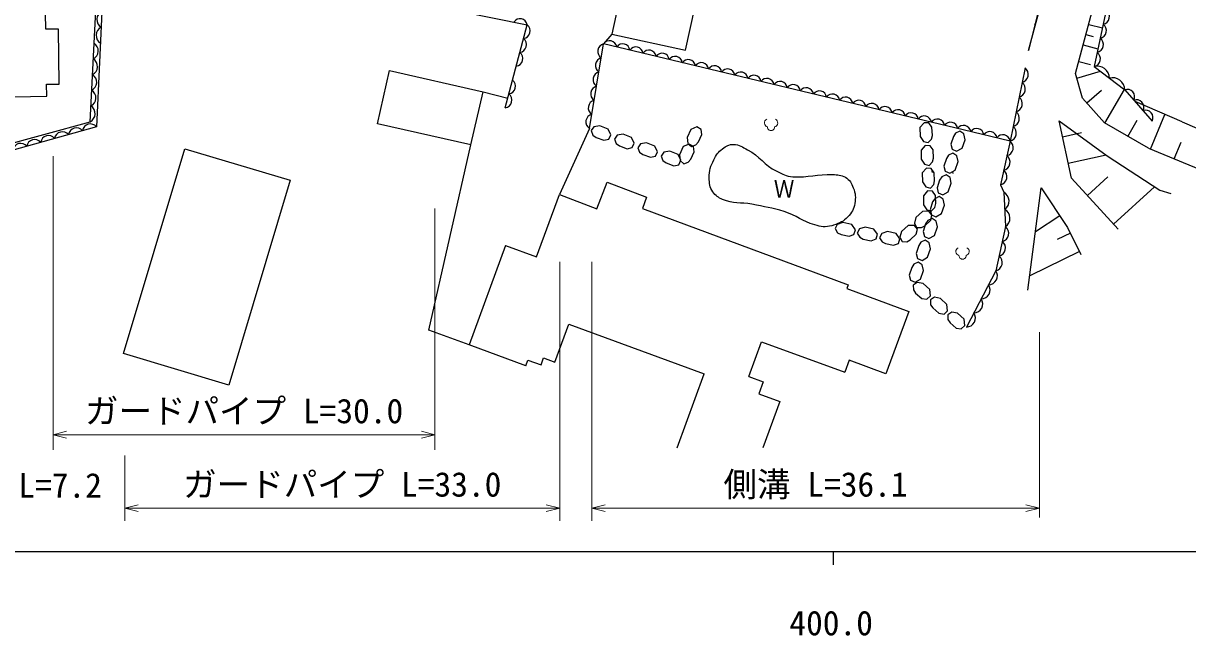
# Model space of a CAD drawing. Units: millimetres, scale not verified. Extents: x 40000 to 679996, y 20000 to 379998.
# Drawn here: x 407607 to 494429, y 198714 to 244356 of the extents above; entities that cross this region are included whole.
import ezdxf
from ezdxf.enums import TextEntityAlignment as Align

# ---------------------------------------------------------------- set-up
doc = ezdxf.new("R2010")
doc.units = ezdxf.units.MM
doc.header["$LTSCALE"] = 999.995
for name, color, linetype, lineweight in [('M-BGD', 7, 'Continuous', 25), ('M-STR-HTXT', 7, 'Continuous', 13), ('M-TTL-BAND', 7, 'Continuous', 25)]:
    doc.layers.add(name, color=color, linetype=linetype, lineweight=lineweight)
doc.styles.add('ＭＳ ゴシック', font='')
doc.styles.get('ＭＳ ゴシック').set_extended_font_data('MS Gothic')

msp = doc.modelspace()

# ---------------------------------------------------------------- linework, layer by layer
at = {"layer": 'M-BGD'}
for p, q in [((482569.2, 242339.4), (486070.9, 255556)), ((486070.9, 240609), (489668.1, 254161.8)), ((412584.3, 237023.7), (413410.6, 253277.3)), ((489932.7, 252690.5), (487449.3, 241133.2)), ((413725.8, 250629.1), (413065.3, 236637.9)), ((413725.8, 250629.1), (445175.2, 244244.4)), ((409280.3, 243914), (409211.2, 248763.5)), ((452176.3, 246713.8), (451488.9, 243541.4)), ((456994.6, 242348.5), (457682, 245520.9)), ((483367, 245644.4), (482569.2, 242339.4)), ((443547.2, 238063.3), (445175.2, 244244.4)), ((487044.9, 244278.5), (488066.8, 244007.2)), ((410230.2, 243927.6), (409280.3, 243914)), ((410288.7, 239828), (410230.2, 243927.6)), ((451488.9, 243541.4), (450879.2, 242821.6)), ((451488.9, 243541.4), (456994.6, 242348.5)), ((486841.3, 243511.7), (487389, 243366.3)), ((449818.5, 236522), (450879.2, 242821.6)), ((477696.5, 236410.7), (450879.2, 242821.6)), ((486637.8, 242745), (487733.2, 242454.2)), ((486310.3, 241510.8), (487191.8, 241276.8)), ((434016.9, 236874.4), (434918.7, 240842.4)), ((434918.7, 240842.4), (441888, 239258.5)), ((482298.3, 241034.6), (481181, 235577.6)), ((486589.7, 238782.9), (486070.9, 240609)), ((486164.9, 240278.2), (487919.6, 240776.7)), ((487449.3, 241133.2), (489732.7, 239402.3)), ((409338.8, 239814.5), (410288.7, 239828)), ((409351.7, 238914.6), (409338.8, 239814.5)), ((402502.4, 238816.9), (409351.7, 238914.6)), ((440986.2, 235290.5), (441888, 239258.5)), ((441888, 239258.5), (443733.9, 238772.3)), ((488221.1, 236925.8), (486589.7, 238782.9)), ((486905.8, 238423.1), (487997, 239381.6)), ((488256.1, 236905.6), (489705.1, 239423.3)), ((489732.7, 239402.3), (491781.8, 237074.2)), ((494018.5, 237022.5), (490501.1, 238529.4)), ((484848.3, 237082.1), (488435.5, 234471.4)), ((485764.9, 232826), (484848.3, 237082.1)), ((489954.8, 235928), (490653, 237141.3)), ((491663.9, 234971.9), (492724.9, 237562.9)), ((393696, 231802.1), (412584.3, 237023.7)), ((413065.3, 236637.9), (393699.1, 231260.6)), ((440986.2, 235290.5), (434016.9, 236874.4)), ((449818.5, 236522), (447598.7, 231590.3)), ((450155.7, 236645.4), (449944.5, 236354.6)), ((449944.5, 236354.6), (450081.9, 236025.1)), ((450593, 236722.2), (450155.7, 236645.4)), ((451215.4, 236472.8), (450593, 236722.2)), ((451427.6, 236050.6), (451215.4, 236472.8)), ((457387.5, 236450.1), (457097.5, 235845.6)), ((457822.8, 236633.8), (457387.5, 236450.1)), ((458139, 236449.5), (457822.8, 236633.8)), ((458193.2, 236070.9), (458139, 236449.5)), ((474772.6, 236948.2), (474466.7, 236588.1)), ((474466.7, 236588.1), (474479.8, 235917.8)), ((475138, 236925.9), (474772.6, 236948.2)), ((475356.8, 236612.2), (475138, 236925.9)), ((475387.2, 236004), (475356.8, 236612.2)), ((477116.9, 236161), (476955.2, 235917.2)), ((477440.2, 236312.4), (477116.9, 236161)), ((477739.8, 236113.8), (477440.2, 236312.4)), ((481181, 235577.6), (477696.5, 236410.7)), ((485101.9, 235904.5), (486509.1, 236207.5)), ((491498.3, 235039.8), (488221.1, 236925.8)), ((494018.5, 237022.5), (498309.6, 235135.7)), ((437847.5, 221480.7), (440986.2, 235290.5)), ((450081.9, 236025.1), (450318.4, 235853.1)), ((450318.4, 235853.1), (450890.3, 235643.8)), ((450890.3, 235643.8), (451264.6, 235722.9)), ((451264.6, 235722.9), (451427.6, 236050.6)), ((451893, 236010.2), (451681.7, 235719.4)), ((451681.7, 235719.4), (451819.1, 235389.9)), ((451819.1, 235389.9), (452055.7, 235217.9)), ((452330.3, 236087), (451893, 236010.2)), ((452952.7, 235837.6), (452330.3, 236087)), ((453164.8, 235415.4), (452952.7, 235837.6)), ((453001.9, 235087.7), (453164.8, 235415.4)), ((453630.3, 235375), (453419, 235084.2)), ((454067.6, 235451.9), (453630.3, 235375)), ((454690, 235202.5), (454067.6, 235451.9)), ((457254.7, 235350.5), (456819.4, 235166.7)), ((457097.5, 235845.6), (457145.2, 235404.1)), ((457145.2, 235404.1), (457421.4, 235174.1)), ((457570.9, 235166.1), (457254.7, 235350.5)), ((457421.4, 235174.1), (457759.2, 235289.4)), ((457759.2, 235289.4), (457946.5, 235514)), ((457946.5, 235514), (458193.2, 236070.9)), ((474479.8, 235917.8), (474721.1, 235545.1)), ((474721.1, 235545.1), (475071.3, 235464)), ((475071.3, 235464), (475321.1, 235719)), ((475321.1, 235719), (475387.2, 236004)), ((476955.2, 235917.2), (476770.6, 235336.9)), ((476770.6, 235336.9), (476865.7, 234966.4)), ((477612.8, 235047.7), (477835.3, 235680.2)), ((477835.3, 235680.2), (477739.8, 236113.8)), ((493425, 234250.7), (493940.2, 235508.7)), ((415080.4, 219737), (419646, 235010.2)), ((419646, 235010.2), (427502.4, 232661.7)), ((452055.7, 235217.9), (452627.6, 235008.6)), ((452627.6, 235008.6), (453001.9, 235087.7)), ((453419, 235084.2), (453556.4, 234754.7)), ((453556.4, 234754.7), (453793, 234582.7)), ((453793, 234582.7), (454364.9, 234373.5)), ((454364.9, 234373.5), (454739.2, 234452.6)), ((454902.1, 234780.3), (454690, 235202.5)), ((454739.2, 234452.6), (454902.1, 234780.3)), ((455367.6, 234739.9), (455156.3, 234449)), ((455156.3, 234449), (455293.7, 234119.5)), ((455804.9, 234816.7), (455367.6, 234739.9)), ((456427.3, 234567.3), (455804.9, 234816.7)), ((456639.4, 234145.1), (456427.3, 234567.3)), ((456819.4, 235166.7), (456529.3, 234562.2)), ((456529.3, 234562.2), (456577, 234120.8)), ((457378.4, 234230.7), (457625, 234787.5)), ((457625, 234787.5), (457570.9, 235166.1)), ((474857.8, 235253.6), (474551.8, 234893.6)), ((474551.8, 234893.6), (474564.9, 234223.2)), ((475223.1, 235231.4), (474857.8, 235253.6)), ((475441.9, 234917.6), (475223.1, 235231.4)), ((475472.4, 234309.4), (475441.9, 234917.6)), ((476600.4, 234535.3), (476438.7, 234291.6)), ((476923.7, 234686.7), (476600.4, 234535.3)), ((476865.7, 234966.4), (477200.1, 234817.6)), ((477223.3, 234488.2), (476923.7, 234686.7)), ((477200.1, 234817.6), (477612.8, 235047.7)), ((477318.8, 234054.5), (477223.3, 234488.2)), ((485526.2, 233934.4), (488340.6, 234540.5)), ((488435.5, 234471.4), (492347, 231911.1)), ((491498.3, 235039.8), (495648.9, 233340)), ((455293.7, 234119.5), (455530.3, 233947.5)), ((455530.3, 233947.5), (456102.2, 233738.3)), ((456102.2, 233738.3), (456476.5, 233817.4)), ((456476.5, 233817.4), (456639.4, 234145.1)), ((456577, 234120.8), (456853.2, 233890.7)), ((456853.2, 233890.7), (457191.1, 234006)), ((457191.1, 234006), (457378.4, 234230.7)), ((474564.9, 234223.2), (474806.3, 233850.5)), ((474942.9, 233559.1), (474637, 233199)), ((474806.3, 233850.5), (475156.4, 233769.4)), ((475308.3, 233536.8), (474942.9, 233559.1)), ((475156.4, 233769.4), (475406.2, 234024.5)), ((475406.2, 234024.5), (475472.4, 234309.4)), ((476438.7, 234291.6), (476254.2, 233711.2)), ((476254.2, 233711.2), (476349.3, 233340.7)), ((477096.4, 233422), (477318.8, 234054.5)), ((474637, 233199), (474650.1, 232528.7)), ((475527.1, 233223.1), (475308.3, 233536.8)), ((475389.7, 233232.6), (475379.7, 233364.2)), ((475557.5, 232614.9), (475527.1, 233223.1)), ((476084, 232909.7), (475922.2, 232666)), ((476407.3, 233061.1), (476084, 232909.7)), ((476349.3, 233340.7), (476683.7, 233192)), ((476706.9, 232862.5), (476407.3, 233061.1)), ((476683.7, 233192), (477096.4, 233422)), ((476802.4, 232428.9), (476706.9, 232862.5)), ((476931.3, 233167.9), (476911.5, 233300.6)), ((485764.9, 232826), (489235.7, 229011.8)), ((486950.5, 231523.1), (488480.2, 232915)), ((427502.4, 232661.7), (422936.9, 217388.5)), ((450364.9, 230531), (451139.5, 232511.6)), ((451139.5, 232511.6), (454082.4, 231404.1)), ((474650.1, 232528.7), (474891.4, 232156)), ((475028.1, 231864.5), (474722.1, 231504.5)), ((474891.4, 232156), (475241.6, 232074.9)), ((475393.4, 231842.3), (475028.1, 231864.5)), ((475241.6, 232074.9), (475491.4, 232329.9)), ((475612.2, 231528.5), (475393.4, 231842.3)), ((475491.4, 232329.9), (475557.5, 232614.9)), ((475922.2, 232666), (475737.7, 232085.6)), ((475737.7, 232085.6), (475832.8, 231715.1)), ((476579.9, 231796.4), (476802.4, 232428.9)), ((482508.2, 224471.4), (483504.7, 232094.7)), ((483504.7, 232094.7), (485468.7, 229139.4)), ((488899.2, 229381.6), (491958.5, 232165.4)), ((492347, 231911.1), (493171.2, 231667.8)), ((445874.2, 226957), (447598.7, 231590.3)), ((447598.7, 231590.3), (450364.9, 230531)), ((454082.4, 231404.1), (453765.4, 230561.8)), ((474722.1, 231504.5), (474735.2, 230834.1)), ((475405.8, 231040.3), (475221.3, 230459.9)), ((475567.5, 231284), (475405.8, 231040.3)), ((475890.8, 231435.4), (475567.5, 231284)), ((475642.6, 230920.3), (475612.2, 231528.5)), ((475832.8, 231715.1), (476167.2, 231566.3)), ((476190.4, 231236.9), (475890.8, 231435.4)), ((476167.2, 231566.3), (476579.9, 231796.4)), ((476285.9, 230803.3), (476190.4, 231236.9)), ((480726.6, 231767.4), (480851.2, 229200.9)), ((453765.4, 230561.8), (469118.1, 224867.8)), ((474661.5, 230340.5), (474166.2, 229888.6)), ((475133.9, 230348), (474661.5, 230340.5)), ((474735.2, 230834.1), (474976.5, 230461.4)), ((474976.5, 230461.4), (475326.7, 230380.3)), ((475358.1, 230058.7), (475133.9, 230348)), ((475221.3, 230459.9), (475316.4, 230089.4)), ((475316.4, 230089.4), (475650.8, 229940.7)), ((475326.7, 230380.3), (475576.5, 230635.4)), ((475576.5, 230635.4), (475642.6, 230920.3)), ((475650.8, 229940.7), (476063.5, 230170.7)), ((476063.5, 230170.7), (476285.9, 230803.3)), ((468300.7, 229370.6), (468135, 229051.6)), ((468721.8, 229511.5), (468300.7, 229370.6)), ((469374.3, 229357.3), (468721.8, 229511.5)), ((469646.8, 228971.3), (469374.3, 229357.3)), ((473573.9, 229285.3), (473078.6, 228833.3)), ((474046.3, 229292.7), (473573.9, 229285.3)), ((474166.2, 229888.6), (474045.1, 229461.4)), ((474045.1, 229461.4), (474215.1, 229144.7)), ((474270.5, 229003.4), (474046.3, 229292.7)), ((474571.6, 229125.1), (474829.4, 229263.3)), ((474889.3, 229414.7), (474704.8, 228834.3)), ((474829.4, 229263.3), (475266.5, 229687.3)), ((475051.1, 229658.4), (474889.3, 229414.7)), ((475374.4, 229809.8), (475051.1, 229658.4)), ((475266.5, 229687.3), (475358.1, 230058.7)), ((475674, 229611.2), (475374.4, 229809.8)), ((475769.5, 229177.6), (475674, 229611.2)), ((484888.4, 230012.6), (483075, 228807.5)), ((468135, 229051.6), (468319.8, 228746.2)), ((468319.8, 228746.2), (468579.3, 228611.2)), ((468579.3, 228611.2), (469176, 228489.3)), ((469176, 228489.3), (469534.3, 228623.1)), ((469534.3, 228623.1), (469646.8, 228971.3)), ((469960.7, 229031.6), (469795, 228712.7)), ((469795, 228712.7), (469979.8, 228407.2)), ((470381.8, 229172.6), (469960.7, 229031.6)), ((469979.8, 228407.2), (470239.3, 228272.3)), ((471034.3, 229018.4), (470381.8, 229172.6)), ((471306.8, 228632.4), (471034.3, 229018.4)), ((471194.3, 228284.1), (471306.8, 228632.4)), ((471620.7, 228692.7), (471455, 228373.7)), ((471455, 228373.7), (471639.8, 228068.3)), ((472041.8, 228833.6), (471620.7, 228692.7)), ((472694.3, 228679.4), (472041.8, 228833.6)), ((472966.8, 228293.5), (472694.3, 228679.4)), ((473078.6, 228833.3), (472957.6, 228406.2)), ((472957.6, 228406.2), (473127.6, 228089.4)), ((473741.8, 228208.1), (474179, 228632)), ((474179, 228632), (474270.5, 229003.4)), ((474215.1, 229144.7), (474571.6, 229125.1)), ((474704.8, 228834.3), (474799.9, 228463.8)), ((474799.9, 228463.8), (475134.3, 228315)), ((475134.3, 228315), (475547, 228545.1)), ((475547, 228545.1), (475769.5, 229177.6)), ((480851.2, 229200.9), (480124.2, 225911.1)), ((485678.1, 228712.3), (484700.6, 228233)), ((485468.7, 229139.4), (486452.3, 227133.3)), ((443558, 227804), (440844.8, 220384.6)), ((443558, 227804), (445874.2, 226957)), ((470239.3, 228272.3), (470836, 228150.3)), ((470836, 228150.3), (471194.3, 228284.1)), ((471639.8, 228068.3), (471899.3, 227933.3)), ((471899.3, 227933.3), (472496, 227811.4)), ((472496, 227811.4), (472854.3, 227945.2)), ((472854.3, 227945.2), (472966.8, 228293.5)), ((473127.6, 228089.4), (473484, 228069.9)), ((473484, 228069.9), (473741.8, 228208.1)), ((474372.9, 227789), (474188.4, 227208.6)), ((474534.6, 228032.8), (474372.9, 227789)), ((474857.9, 228184.2), (474534.6, 228032.8)), ((475157.5, 227985.6), (474857.9, 228184.2)), ((475030.5, 226919.5), (475253, 227552)), ((475253, 227552), (475157.5, 227985.6)), ((474188.4, 227208.6), (474283.5, 226838.2)), ((474283.5, 226838.2), (474617.8, 226689.4)), ((474617.8, 226689.4), (475030.5, 226919.5)), ((486349.1, 227343.8), (482646.4, 225528.3)), ((473856.4, 226163.4), (473671.9, 225583)), ((474018.2, 226407.1), (473856.4, 226163.4)), ((474341.5, 226558.5), (474018.2, 226407.1)), ((474641.1, 226359.9), (474341.5, 226558.5)), ((474514.1, 225293.8), (474736.6, 225926.3)), ((474736.6, 225926.3), (474641.1, 226359.9)), ((480124.2, 225911.1), (477934.4, 221715.5)), ((473671.9, 225583), (473767, 225212.5)), ((473767, 225212.5), (474101.4, 225063.7)), ((474264.9, 225043.6), (473964.6, 224846)), ((474101.4, 225063.7), (474514.1, 225293.8)), ((474701.2, 224961), (474264.9, 225043.6)), ((475195.5, 224508), (474701.2, 224961)), ((469118.1, 224867.8), (469013.8, 224586.5)), ((469013.8, 224586.5), (473631.2, 222878.4)), ((473964.6, 224846), (473976.8, 224489.3)), ((473976.8, 224489.3), (474137.4, 224244.8)), ((474137.4, 224244.8), (474598.7, 223847.1)), ((474976.7, 223789), (475244.9, 224038.1)), ((475244.9, 224038.1), (475195.5, 224508)), ((474598.7, 223847.1), (474976.7, 223789)), ((475549.7, 223936.3), (475249.3, 223738.8)), ((475249.3, 223738.8), (475261.6, 223382)), ((475261.6, 223382), (475422.2, 223137.5)), ((475422.2, 223137.5), (475883.4, 222739.9)), ((475985.9, 223853.8), (475549.7, 223936.3)), ((476480.2, 223400.7), (475985.9, 223853.8)), ((476529.6, 222930.8), (476480.2, 223400.7)), ((473631.2, 222878.4), (471913.8, 218235.9)), ((475883.4, 222739.9), (476261.5, 222681.8)), ((476261.5, 222681.8), (476529.6, 222930.8)), ((476834.4, 222829.1), (476534.1, 222631.6)), ((476534.1, 222631.6), (476546.3, 222274.8)), ((476546.3, 222274.8), (476706.9, 222030.3)), ((477270.7, 222746.6), (476834.4, 222829.1)), ((477764.9, 222293.5), (477270.7, 222746.6)), ((477814.4, 221823.6), (477764.9, 222293.5)), ((440844.8, 220384.6), (437847.5, 221480.7)), ((447245.8, 219108.5), (448276.2, 221926)), ((448276.2, 221926), (458372.2, 218233.9)), ((476706.9, 222030.3), (477168.1, 221632.6)), ((477168.1, 221632.6), (477546.2, 221574.5)), ((477546.2, 221574.5), (477814.4, 221823.6)), ((461703.8, 218027.1), (462653, 220622.6)), ((462653, 220622.6), (468864.4, 218351)), ((422936.9, 217388.5), (415080.4, 219737)), ((445071, 218839.1), (440844.8, 220384.6)), ((445071, 218839.1), (445225.5, 219261.7)), ((445225.5, 219261.7), (446211.7, 218901.1)), ((446211.7, 218901.1), (446400.6, 219417.6)), ((446400.6, 219417.6), (447245.8, 219108.5)), ((469194, 219242.1), (468864.4, 218351)), ((471913.8, 218235.9), (469194, 219242.1)), ((456355.5, 212719.3), (458372.2, 218233.9)), ((461703.8, 218027.1), (462783.8, 217632.1)), ((462783.8, 217632.1), (462457.5, 216739.9)), ((462457.5, 216739.9), (464007.2, 216173.2)), ((464007.2, 216173.2), (462744.1, 212719.3))]:
    msp.add_line(p, q, dxfattribs=at)
msp.add_lwpolyline([(481181, 235577.6), (480469.6, 232321.8), (480726.6, 231767.4)], dxfattribs=at)
for centre, radius, start, end in [((413776.3, 244643.6), 682.7, 116.46438, 238.1301), ((488007.7, 244860.1), 587.4, 281.70738, 54.02932), ((413720.1, 243452.6), 682.7, 116.46438, 238.1301), ((444647.2, 244163.7), 534.2, 8.69323, 148.35522), ((444816.8, 243788), 580.3, 278.62851, 51.85945), ((481964.4, 243818.8), 1168.7, 19.63594, 23.30004), ((482293.6, 245182.1), 1168.7, 309.56024, 313.47654), ((487781.8, 243809.6), 587.4, 281.70738, 54.02932), ((444545.5, 242757.8), 580.3, 278.62851, 51.85945), ((487556, 242759), 587.4, 281.70738, 54.02932), ((412537.6, 242301.5), 664.6, 295.34195, 58.83718), ((451017.5, 242258.5), 579.9, 103.79657, 237.08816), ((451324.8, 242524.1), 535.7, 6.84076, 146.26955), ((452302.2, 242290.4), 535.7, 6.84076, 146.26955), ((453279.7, 242056.8), 535.7, 6.84076, 146.26955), ((454257.2, 241823.1), 535.7, 6.84076, 146.26955), ((412478.2, 241132.2), 664.6, 295.34195, 58.83718), ((444274.1, 241727.6), 580.3, 278.62851, 51.85945), ((450840.7, 241208.5), 579.9, 103.79657, 237.08816), ((455234.7, 241589.4), 535.7, 6.84076, 146.26955), ((456212.2, 241355.7), 535.7, 6.84076, 146.26955), ((457189.6, 241122.1), 535.7, 6.84076, 146.26955), ((458167.1, 240888.4), 535.7, 6.84076, 146.26955), ((487330.2, 241708.4), 587.4, 281.70738, 54.02932), ((412418.7, 239962.9), 664.6, 295.34195, 58.83718), ((450663.9, 240158.6), 579.9, 103.79657, 237.08816), ((459144.6, 240654.7), 535.7, 6.84076, 146.26955), ((460122.1, 240421), 535.7, 6.84076, 146.26955), ((461099.5, 240187.4), 535.7, 6.84076, 146.26955), ((481923.7, 240542.7), 618.2, 284.14354, 52.71487), ((487683.1, 240255.8), 908, 0.75602, 104.91841), ((443731.4, 239667.2), 580.3, 278.62851, 51.85945), ((450487.1, 239108.7), 579.9, 103.79657, 237.08816), ((462077, 239953.7), 535.7, 6.84076, 146.26955), ((463054.5, 239720), 535.7, 6.84076, 146.26955), ((464032, 239486.3), 535.7, 6.84076, 146.26955), ((465009.4, 239252.6), 535.7, 6.84076, 146.26955), ((481700.3, 239451.3), 618.2, 284.14354, 52.71487), ((488824.8, 239390.3), 908, 0.75602, 104.91841), ((412359.3, 238793.6), 664.6, 295.34195, 58.83718), ((443460.1, 238637), 580.3, 278.62851, 51.85945), ((465986.9, 239019), 535.7, 6.84076, 146.26955), ((466964.4, 238785.3), 535.7, 6.84076, 146.26955), ((467941.9, 238551.6), 535.7, 6.84076, 146.26955), ((468919.4, 238317.9), 535.7, 6.84076, 146.26955), ((481476.8, 238359.9), 618.2, 284.14354, 52.71487), ((489919.1, 238877.7), 556.7, 333.14908, 109.55744), ((412299.8, 237624.3), 664.6, 295.34195, 58.83718), ((450310.4, 238058.7), 579.9, 103.79657, 237.08816), ((469896.8, 238084.3), 535.7, 6.84076, 146.26955), ((470874.3, 237850.6), 535.7, 6.84076, 146.26955), ((471851.8, 237616.9), 535.7, 6.84076, 146.26955), ((472829.3, 237383.2), 535.7, 6.84076, 146.26955), ((490602.1, 238101.7), 556.7, 333.14908, 109.55744), ((450133.6, 237008.8), 579.9, 103.79657, 237.08816), ((473806.7, 237149.6), 535.7, 6.84076, 146.26955), ((474784.2, 236915.9), 535.7, 6.84076, 146.26955), ((475761.7, 236682.2), 535.7, 6.84076, 146.26955), ((481253.4, 237268.5), 618.2, 284.14354, 52.71487), ((491285.2, 237325.7), 556.7, 333.14908, 109.55744), ((410529.4, 235683.5), 591.2, 39.59699, 171.43933), ((411569.6, 235972.3), 591.2, 39.59699, 171.43933), ((412609.7, 236261.1), 591.2, 39.59699, 171.43933), ((476739.2, 236448.5), 535.7, 6.84076, 146.26955), ((477716.7, 236214.9), 535.7, 6.84076, 146.26955), ((478694.1, 235981.2), 535.7, 6.84076, 146.26955), ((479671.6, 235747.5), 535.7, 6.84076, 146.26955), ((481029.9, 236177.1), 618.2, 284.14354, 52.71487), ((407408.9, 234817), 591.2, 39.59699, 171.43933), ((408449, 235105.8), 591.2, 39.59699, 171.43933), ((409489.2, 235394.6), 591.2, 39.59699, 171.43933), ((480649.1, 235513.8), 535.7, 6.84076, 146.26955), ((480802.8, 235091.7), 615.7, 283.24195, 52.10665), ((480565.7, 234006.5), 615.7, 283.24195, 52.10665), ((480328.6, 232921.2), 615.7, 283.24195, 52.10665), ((480343.7, 231105.7), 764.5, 305.6121, 59.94582), ((480406, 229822.4), 764.5, 305.6121, 59.94582), ((480461, 228712), 625.4, 283.6685, 51.40993), ((480218.7, 227615.4), 625.4, 283.6685, 51.40993), ((479976.4, 226518.8), 625.4, 283.6685, 51.40993), ((479563.1, 225537.1), 674.3, 271.18834, 33.68947), ((479016, 224488.8), 674.3, 271.18834, 33.68947), ((478468.9, 223440.6), 674.3, 271.18834, 33.68947), ((477921.8, 222392.3), 674.3, 271.18834, 33.68947)]:
    msp.add_arc(centre, radius, start, end, dxfattribs=at)
msp.add_open_spline([(468024.4, 229302.1), (468503.9, 229481.5), (468761.4, 229569), (469085.3, 229923.6), (469384.5, 230251.1), (469533.8, 230494.5), (469607.8, 230931.8), (469683.8, 231380.5), (469660.9, 231667.3), (469495.8, 232091.4), (469356.3, 232449.9), (469239.4, 232691.7), (468902.7, 232877.8), (468574.6, 233059), (468339.7, 233063.8), (467965.4, 233082.8), (466797.4, 233142), (466143.6, 232844.3), (464976.2, 232913.3), (464482.4, 232942.5), (464233.8, 233134.9), (463784.2, 233341.1), (462827.3, 233780), (462543.6, 234447.2), (461610.3, 234934.1), (461222.7, 235136.3), (460999.5, 235308), (460562.8, 235328), (460218.6, 235343.7), (460021.3, 235204.6), (459743.8, 235000.5), (459416.5, 234759.6), (459272.6, 234553.5), (459092.6, 234189.2), (458854, 233706.3), (458746.7, 233391.6), (458752, 232853), (458756.1, 232426.3), (458777, 232142.2), (459025.4, 231795.2), (459235.7, 231501.5), (459421.3, 231368.1), (459752.3, 231223.8), (460541.2, 230880), (461082.3, 231034), (461926.1, 230865.1), (462874.3, 230675.4), (463419.7, 230615.2), (464342.2, 230325.1), (465268.3, 230033.9), (465685.8, 229598.5), (466616.8, 229323.4), (467098, 229181.3), (467412.5, 229149.3), (467900, 229267.9), (467949, 229279.8), (467970.8, 229281.5), (468024.4, 229302.1)], degree=3, knots=[0, 0, 0, 0, 1, 1, 1, 2, 2, 2, 3, 3, 3, 4, 4, 4, 5, 5, 5, 6, 6, 6, 7, 7, 7, 8, 8, 8, 9, 9, 9, 10, 10, 10, 11, 11, 11, 12, 12, 12, 13, 13, 13, 14, 14, 14, 15, 15, 15, 16, 16, 16, 17, 17, 17, 18, 18, 18, 19, 19, 19, 19], dxfattribs=at)
at = {"layer": 'M-STR-HTXT'}
for p, q in [((409838.2, 234452.9), (409838.2, 212566.3)), ((438301, 230548.2), (438301, 212566.3)), ((447603.6, 226586.9), (447603.6, 207273.1)), ((449988, 226586.9), (449988, 207273.1)), ((483369.9, 221341.2), (483369.9, 207511.6)), ((409838.2, 213696.6), (410838.2, 213946.6)), ((409838.2, 213696.6), (438301, 213696.6)), ((409838.2, 213696.6), (410838.2, 213446.6)), ((438301, 213696.6), (437301.1, 213946.6)), ((438301, 213696.6), (437301.1, 213446.6)), ((415175.4, 212155.3), (415175.4, 207273.1)), ((415175.4, 208226.9), (416175.4, 208476.9)), ((447603.6, 208226.9), (446603.6, 208476.9)), ((449988, 208226.9), (450988, 208476.9)), ((483369.9, 208226.9), (482369.9, 208476.9)), ((447603.6, 208226.9), (415175.4, 208226.9)), ((415175.4, 208226.9), (416175.4, 207976.9)), ((447603.6, 208226.9), (446603.6, 207976.9)), ((449988, 208226.9), (483369.9, 208226.9)), ((449988, 208226.9), (450988, 207976.9)), ((483369.9, 208226.9), (482369.9, 207976.9))]:
    msp.add_line(p, q, dxfattribs=at)
for centre, radius, start, end in [((463160.6, 236931.7), 299.4, 113.44836, 257.2818), ((463562.1, 236931.7), 299.4, 282.7182, 66.55164), ((463361.4, 236623.5), 267.2, 176.52859, 3.47141), ((477441.4, 227352.1), 299.4, 113.44836, 257.2818), ((477842.9, 227352.1), 299.4, 282.7182, 66.55164), ((477642.2, 227043.9), 267.2, 176.52859, 3.47141)]:
    msp.add_arc(centre, radius, start, end, dxfattribs=at)
at = {"layer": 'M-TTL-BAND'}
for p, q in [((39999.8, 204998.9), (578997.1, 204998.9)), ((467997.6, 204998.9), (467997.6, 203998.9))]:
    msp.add_line(p, q, dxfattribs=at)

# ---------------------------------------------------------------- texts
at = {"layer": 'M-BGD', "style": 'ＭＳ ゴシック', "width": 0.85}
msp.add_text('Ｗ', height=1320, dxfattribs=at).set_placement((463568.7, 230959.7), align=Align.BOTTOM_LEFT)
at = {"layer": 'M-STR-HTXT', "style": 'ＭＳ ゴシック'}
for s, p in [('ガードパイプ L=30.0', (424069.6, 213996.6)), ('ガードパイプ L=7.2', (402229.2, 208455.4)), ('ガードパイプ L=33.0', (431389.5, 208526.9)), ('側溝 L=36.1', (466679, 208526.9))]:
    msp.add_text(s, height=1833, dxfattribs=at).set_placement(p, align=Align.BOTTOM_CENTER)
at = {"layer": 'M-TTL-BAND', "style": 'ＭＳ ゴシック'}
msp.add_text('400.0', height=1833, dxfattribs=at).set_placement((467841.9, 198193.6), align=Align.BOTTOM_CENTER)

doc.saveas('drawing.dxf')
